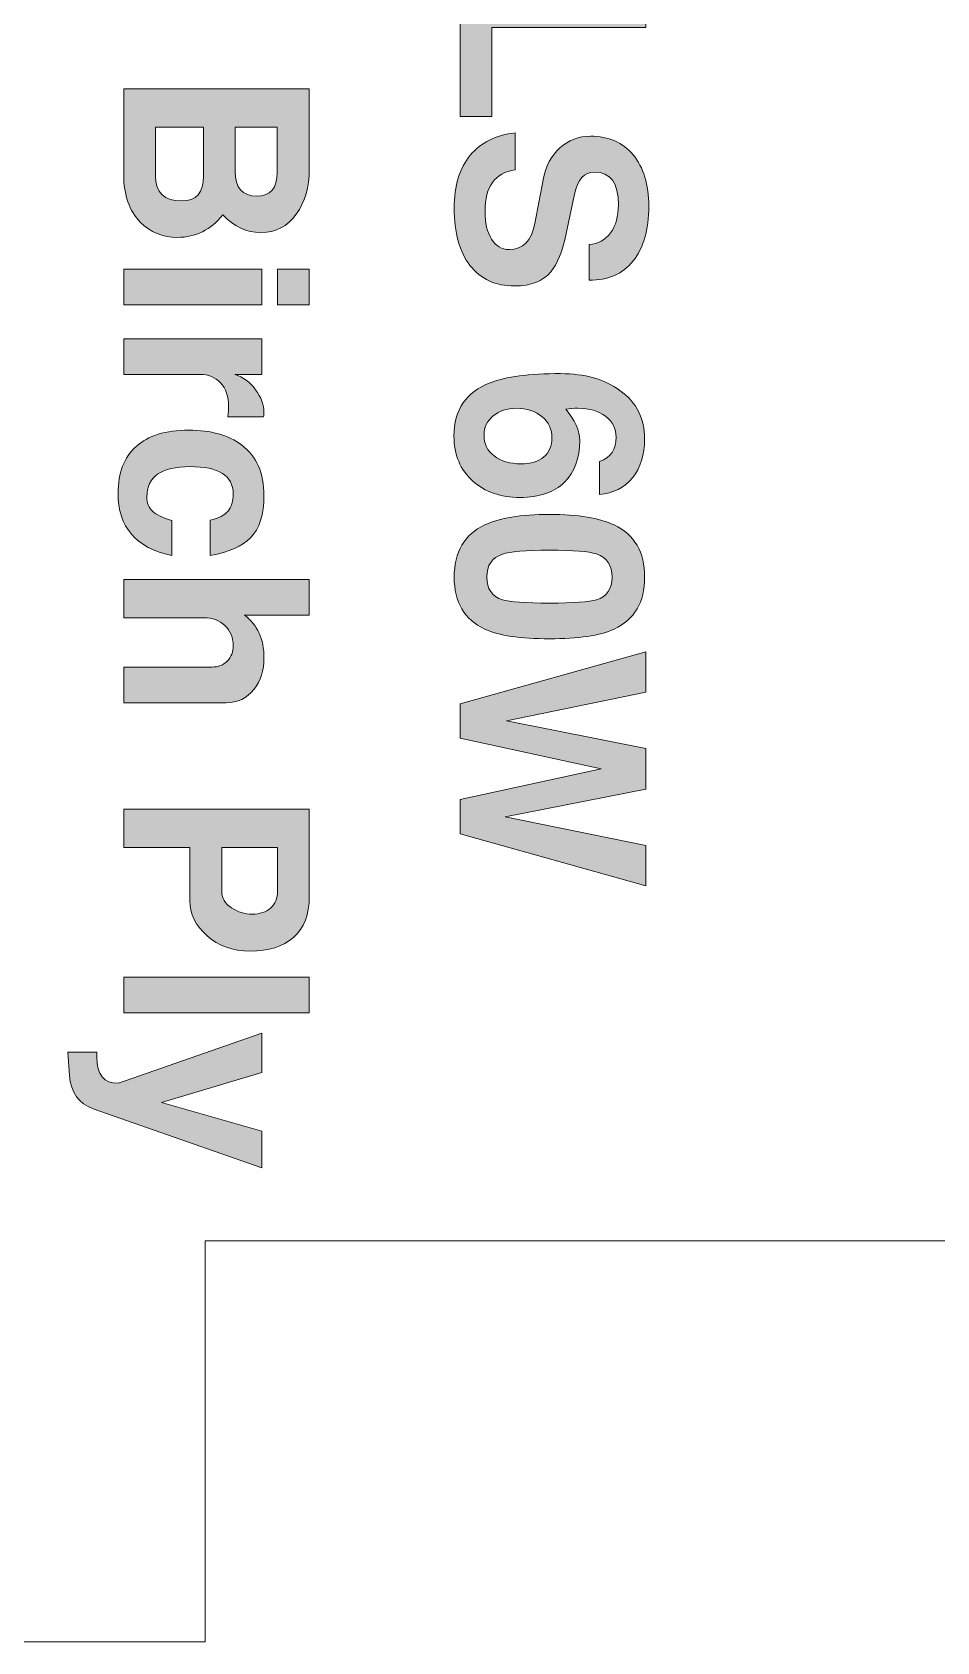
# Model space of a CAD drawing. Header units: inches. Extents: x 0.79 to 6.2, y -4.47 to -0.71.
# Drawn here: x 4.863 to 5.308, y -2.294 to -1.504 of the extents above; entities that cross this region are included whole.
import ezdxf

# ---------------------------------------------------------------- set-up
doc = ezdxf.new("R2010")
doc.units = ezdxf.units.IN
doc.header["$MEASUREMENT"] = 0
doc.layers.add('Layer 1', color=7, linetype='Continuous')

# ---------------------------------------------------------------- blocks, each defined once
blk = doc.blocks.new('block 46')
at = {"layer": 'Layer 1', "true_color": 0xed1f24}
h = blk.add_hatch(color=240, dxfattribs=at)
h.dxf.hatch_style = 2
edge = h.paths.add_edge_path()
edge.add_spline(control_points=[(4.9348, -1.60503), (4.92755, -1.60503), (4.92151, -1.60258), (4.91668, -1.59766), (4.91118, -1.59207), (4.90843, -1.58429), (4.90843, -1.57429), (4.90843, -1.57429), (4.90843, -1.53216), (4.90843, -1.53216), (4.90843, -1.53216), (4.99955, -1.53216), (4.99955, -1.53216), (4.99955, -1.53216), (4.99955, -1.57166), (4.99955, -1.57166), (4.99955, -1.58041), (4.99743, -1.58776), (4.99318, -1.59372), (4.98893, -1.59968), (4.98313, -1.60266), (4.9758, -1.60266), (4.9688, -1.60266), (4.96255, -1.59979), (4.95705, -1.59403), (4.95122, -1.60137), (4.9438, -1.60503), (4.9348, -1.60503)], knot_values=[0, 0, 0, 0, 1, 1, 1, 2, 2, 2, 3, 3, 3, 4, 4, 4, 5, 5, 5, 6, 6, 6, 7, 7, 7, 8, 8, 8, 9, 9, 9, 9], degree=3, periodic=1)
edge = h.paths.add_edge_path()
edge.add_spline(control_points=[(4.93692, -1.58716), (4.94409, -1.58716), (4.94768, -1.58308), (4.94768, -1.57491), (4.94768, -1.57491), (4.94768, -1.55091), (4.94768, -1.55091), (4.94768, -1.55091), (4.92405, -1.55091), (4.92405, -1.55091), (4.92405, -1.55091), (4.92405, -1.57491), (4.92405, -1.57491), (4.92405, -1.58308), (4.92834, -1.58716), (4.93692, -1.58716)], knot_values=[0, 0, 0, 0, 1, 1, 1, 2, 2, 2, 3, 3, 3, 4, 4, 4, 5, 5, 5, 5], degree=3, periodic=1)
edge = h.paths.add_edge_path()
edge.add_spline(control_points=[(4.9738, -1.58478), (4.98047, -1.58478), (4.9838, -1.58091), (4.9838, -1.57316), (4.9838, -1.57316), (4.9838, -1.55091), (4.9838, -1.55091), (4.9838, -1.55091), (4.96318, -1.55091), (4.96318, -1.55091), (4.96318, -1.55091), (4.96318, -1.57266), (4.96318, -1.57266), (4.96318, -1.58074), (4.96672, -1.58478), (4.9738, -1.58478)], knot_values=[0, 0, 0, 0, 1, 1, 1, 2, 2, 2, 3, 3, 3, 4, 4, 4, 5, 5, 5, 5], degree=3, periodic=1)
h = blk.add_hatch(color=240, dxfattribs=at)
h.dxf.hatch_style = 2
h.paths.add_polyline_path([(4.90843, -1.63816), (4.90843, -1.62066), (4.97618, -1.62066), (4.97618, -1.63816)])
h.paths.add_polyline_path([(4.98393, -1.63816), (4.98393, -1.62066), (4.99955, -1.62066), (4.99955, -1.63816)])
h = blk.add_hatch(color=240, dxfattribs=at)
h.dxf.hatch_style = 2
edge = h.paths.add_edge_path()
edge.add_spline(control_points=[(4.95955, -1.69316), (4.9598, -1.69083), (4.95993, -1.68912), (4.95993, -1.68804), (4.95993, -1.68312), (4.95861, -1.67927), (4.95599, -1.67647), (4.95336, -1.67368), (4.95005, -1.67229), (4.94605, -1.67229), (4.94605, -1.67229), (4.90843, -1.67229), (4.90843, -1.67229), (4.90843, -1.67229), (4.90843, -1.65479), (4.90843, -1.65479), (4.90843, -1.65479), (4.97618, -1.65479), (4.97618, -1.65479), (4.97618, -1.65479), (4.97618, -1.67229), (4.97618, -1.67229), (4.97618, -1.67229), (4.96305, -1.67229), (4.96305, -1.67229), (4.96705, -1.67354), (4.97043, -1.67604), (4.97318, -1.67979), (4.97593, -1.68354), (4.9773, -1.68729), (4.9773, -1.69103), (4.9773, -1.69145), (4.97722, -1.69216), (4.97705, -1.69316), (4.97705, -1.69316), (4.95955, -1.69316), (4.95955, -1.69316)], knot_values=[0, 0, 0, 0, 1, 1, 1, 2, 2, 2, 3, 3, 3, 4, 4, 4, 5, 5, 5, 6, 6, 6, 7, 7, 7, 8, 8, 8, 9, 9, 9, 10, 10, 10, 11, 11, 11, 12, 12, 12, 12], degree=3, periodic=1)
h = blk.add_hatch(color=240, dxfattribs=at)
h.dxf.hatch_style = 2
edge = h.paths.add_edge_path()
edge.add_spline(control_points=[(4.93205, -1.76116), (4.91447, -1.75749), (4.90567, -1.74729), (4.90567, -1.73054), (4.90567, -1.72061), (4.90862, -1.71299), (4.91449, -1.70766), (4.92036, -1.70232), (4.92901, -1.69966), (4.94043, -1.69966), (4.95126, -1.69966), (4.95989, -1.70208), (4.9663, -1.70691), (4.97363, -1.71241), (4.9773, -1.7207), (4.9773, -1.73178), (4.9773, -1.74112), (4.97509, -1.74803), (4.97068, -1.75254), (4.96676, -1.75654), (4.96018, -1.75941), (4.95093, -1.76116), (4.95093, -1.76116), (4.95093, -1.74386), (4.95093, -1.74386), (4.95506, -1.74286), (4.95796, -1.74137), (4.95965, -1.73941), (4.96133, -1.73745), (4.96218, -1.73459), (4.96218, -1.73082), (4.96218, -1.72196), (4.95511, -1.71754), (4.94099, -1.71754), (4.92687, -1.71754), (4.9198, -1.72247), (4.9198, -1.73233), (4.9198, -1.73534), (4.92072, -1.7377), (4.92255, -1.73941), (4.92438, -1.74112), (4.92755, -1.74265), (4.93205, -1.74398), (4.93205, -1.74398), (4.93205, -1.76116), (4.93205, -1.76116)], knot_values=[0, 0, 0, 0, 1, 1, 1, 2, 2, 2, 3, 3, 3, 4, 4, 4, 5, 5, 5, 6, 6, 6, 7, 7, 7, 8, 8, 8, 9, 9, 9, 10, 10, 10, 11, 11, 11, 12, 12, 12, 13, 13, 13, 14, 14, 14, 15, 15, 15, 15], degree=3, periodic=1)
h = blk.add_hatch(color=240, dxfattribs=at)
h.dxf.hatch_style = 2
edge = h.paths.add_edge_path()
edge.add_spline(control_points=[(4.90843, -1.83341), (4.90843, -1.83341), (4.90843, -1.81591), (4.90843, -1.81591), (4.90843, -1.81591), (4.95165, -1.81591), (4.95165, -1.81591), (4.95491, -1.81591), (4.95748, -1.81491), (4.95936, -1.81291), (4.96124, -1.81091), (4.96218, -1.80837), (4.96218, -1.80528), (4.96218, -1.80136), (4.96082, -1.79812), (4.9581, -1.79553), (4.95539, -1.79295), (4.95199, -1.79166), (4.9479, -1.79166), (4.9479, -1.79166), (4.90843, -1.79166), (4.90843, -1.79166), (4.90843, -1.79166), (4.90843, -1.77291), (4.90843, -1.77291), (4.90843, -1.77291), (4.99955, -1.77291), (4.99955, -1.77291), (4.99955, -1.77291), (4.99955, -1.79041), (4.99955, -1.79041), (4.99955, -1.79041), (4.96768, -1.79041), (4.96768, -1.79041), (4.97409, -1.79516), (4.9773, -1.80216), (4.9773, -1.81141), (4.9773, -1.81749), (4.97567, -1.82262), (4.97243, -1.82678), (4.96893, -1.8312), (4.96434, -1.83341), (4.95868, -1.83341), (4.95868, -1.83341), (4.90843, -1.83341), (4.90843, -1.83341)], knot_values=[0, 0, 0, 0, 1, 1, 1, 2, 2, 2, 3, 3, 3, 4, 4, 4, 5, 5, 5, 6, 6, 6, 7, 7, 7, 8, 8, 8, 9, 9, 9, 10, 10, 10, 11, 11, 11, 12, 12, 12, 13, 13, 13, 14, 14, 14, 15, 15, 15, 15], degree=3, periodic=1)
h = blk.add_hatch(color=240, dxfattribs=at)
h.dxf.hatch_style = 2
edge = h.paths.add_edge_path()
edge.add_spline(control_points=[(4.97043, -1.95528), (4.96201, -1.95528), (4.95499, -1.95279), (4.94936, -1.94779), (4.94374, -1.94278), (4.94092, -1.93703), (4.94092, -1.93054), (4.94092, -1.93054), (4.94092, -1.90441), (4.94092, -1.90441), (4.94092, -1.90441), (4.90843, -1.90441), (4.90843, -1.90441), (4.90843, -1.90441), (4.90843, -1.88566), (4.90843, -1.88566), (4.90843, -1.88566), (4.99955, -1.88566), (4.99955, -1.88566), (4.99955, -1.88566), (4.99955, -1.92853), (4.99955, -1.92853), (4.99955, -1.93736), (4.99697, -1.94404), (4.9918, -1.94853), (4.98663, -1.95304), (4.97951, -1.95528), (4.97043, -1.95528)], knot_values=[0, 0, 0, 0, 1, 1, 1, 2, 2, 2, 3, 3, 3, 4, 4, 4, 5, 5, 5, 6, 6, 6, 7, 7, 7, 8, 8, 8, 9, 9, 9, 9], degree=3, periodic=1)
edge = h.paths.add_edge_path()
edge.add_spline(control_points=[(4.97155, -1.93716), (4.9753, -1.93716), (4.9783, -1.93616), (4.98055, -1.93416), (4.9828, -1.93216), (4.98393, -1.92937), (4.98393, -1.92579), (4.98393, -1.92579), (4.98393, -1.90441), (4.98393, -1.90441), (4.98393, -1.90441), (4.95655, -1.90441), (4.95655, -1.90441), (4.95655, -1.90441), (4.95655, -1.92628), (4.95655, -1.92628), (4.95655, -1.92929), (4.95818, -1.93186), (4.96143, -1.93403), (4.96443, -1.93612), (4.9678, -1.93716), (4.97155, -1.93716)], knot_values=[0, 0, 0, 0, 1, 1, 1, 2, 2, 2, 3, 3, 3, 4, 4, 4, 5, 5, 5, 6, 6, 6, 7, 7, 7, 7], degree=3, periodic=1)
h = blk.add_hatch(color=240, dxfattribs=at)
h.dxf.hatch_style = 2
h.paths.add_polyline_path([(4.90843, -1.98553), (4.90843, -1.96803), (4.99955, -1.96803), (4.99955, -1.98553)])
h = blk.add_hatch(color=240, dxfattribs=at)
h.dxf.hatch_style = 2
edge = h.paths.add_edge_path()
edge.add_spline(control_points=[(4.97618, -2.06166), (4.97618, -2.06166), (4.89343, -2.03266), (4.89343, -2.03266), (4.88635, -2.03016), (4.88247, -2.02474), (4.8818, -2.0164), (4.8818, -2.0164), (4.88093, -2.00491), (4.88093, -2.00491), (4.88093, -2.00491), (4.8953, -2.00491), (4.8953, -2.00491), (4.8953, -2.00491), (4.8953, -2.00753), (4.8953, -2.00753), (4.8953, -2.01595), (4.8988, -2.02016), (4.9058, -2.02016), (4.9058, -2.02016), (4.97618, -1.99553), (4.97618, -1.99553), (4.97618, -1.99553), (4.97618, -2.01491), (4.97618, -2.01491), (4.97618, -2.01491), (4.92705, -2.02953), (4.92705, -2.02953), (4.92705, -2.02953), (4.97618, -2.04366), (4.97618, -2.04366), (4.97618, -2.04366), (4.97618, -2.06166), (4.97618, -2.06166)], knot_values=[0, 0, 0, 0, 1, 1, 1, 2, 2, 2, 3, 3, 3, 4, 4, 4, 5, 5, 5, 6, 6, 6, 7, 7, 7, 8, 8, 8, 9, 9, 9, 10, 10, 10, 11, 11, 11, 11], degree=3, periodic=1)
at = {"layer": 'Layer 1', "lineweight": 0}
for points in [[(4.90843, -1.63816), (4.90843, -1.62066), (4.97618, -1.62066), (4.97618, -1.63816), (4.90843, -1.63816)], [(4.98393, -1.63816), (4.98393, -1.62066), (4.99955, -1.62066), (4.99955, -1.63816), (4.98393, -1.63816)], [(4.90843, -1.98553), (4.90843, -1.96803), (4.99955, -1.96803), (4.99955, -1.98553), (4.90843, -1.98553)]]:
    blk.add_lwpolyline(points, dxfattribs=at)
for points, knots in [([(4.9348, -1.60503), (4.92755, -1.60503), (4.92151, -1.60258), (4.91668, -1.59766), (4.91118, -1.59207), (4.90843, -1.58429), (4.90843, -1.57429), (4.90843, -1.57429), (4.90843, -1.53216), (4.90843, -1.53216), (4.90843, -1.53216), (4.99955, -1.53216), (4.99955, -1.53216), (4.99955, -1.53216), (4.99955, -1.57166), (4.99955, -1.57166), (4.99955, -1.58041), (4.99743, -1.58776), (4.99318, -1.59372), (4.98893, -1.59968), (4.98313, -1.60266), (4.9758, -1.60266), (4.9688, -1.60266), (4.96255, -1.59979), (4.95705, -1.59403), (4.95122, -1.60137), (4.9438, -1.60503), (4.9348, -1.60503)], [0, 0, 0, 0, 1, 1, 1, 2, 2, 2, 3, 3, 3, 4, 4, 4, 5, 5, 5, 6, 6, 6, 7, 7, 7, 8, 8, 8, 9, 9, 9, 9]), ([(4.93692, -1.58716), (4.94409, -1.58716), (4.94768, -1.58308), (4.94768, -1.57491), (4.94768, -1.57491), (4.94768, -1.55091), (4.94768, -1.55091), (4.94768, -1.55091), (4.92405, -1.55091), (4.92405, -1.55091), (4.92405, -1.55091), (4.92405, -1.57491), (4.92405, -1.57491), (4.92405, -1.58308), (4.92834, -1.58716), (4.93692, -1.58716)], [0, 0, 0, 0, 1, 1, 1, 2, 2, 2, 3, 3, 3, 4, 4, 4, 5, 5, 5, 5]), ([(4.9738, -1.58478), (4.98047, -1.58478), (4.9838, -1.58091), (4.9838, -1.57316), (4.9838, -1.57316), (4.9838, -1.55091), (4.9838, -1.55091), (4.9838, -1.55091), (4.96318, -1.55091), (4.96318, -1.55091), (4.96318, -1.55091), (4.96318, -1.57266), (4.96318, -1.57266), (4.96318, -1.58074), (4.96672, -1.58478), (4.9738, -1.58478)], [0, 0, 0, 0, 1, 1, 1, 2, 2, 2, 3, 3, 3, 4, 4, 4, 5, 5, 5, 5]), ([(4.95955, -1.69316), (4.9598, -1.69083), (4.95993, -1.68912), (4.95993, -1.68804), (4.95993, -1.68312), (4.95861, -1.67927), (4.95599, -1.67647), (4.95336, -1.67368), (4.95005, -1.67229), (4.94605, -1.67229), (4.94605, -1.67229), (4.90843, -1.67229), (4.90843, -1.67229), (4.90843, -1.67229), (4.90843, -1.65479), (4.90843, -1.65479), (4.90843, -1.65479), (4.97618, -1.65479), (4.97618, -1.65479), (4.97618, -1.65479), (4.97618, -1.67229), (4.97618, -1.67229), (4.97618, -1.67229), (4.96305, -1.67229), (4.96305, -1.67229), (4.96705, -1.67354), (4.97043, -1.67604), (4.97318, -1.67979), (4.97593, -1.68354), (4.9773, -1.68729), (4.9773, -1.69103), (4.9773, -1.69145), (4.97722, -1.69216), (4.97705, -1.69316), (4.97705, -1.69316), (4.95955, -1.69316), (4.95955, -1.69316)], [0, 0, 0, 0, 1, 1, 1, 2, 2, 2, 3, 3, 3, 4, 4, 4, 5, 5, 5, 6, 6, 6, 7, 7, 7, 8, 8, 8, 9, 9, 9, 10, 10, 10, 11, 11, 11, 12, 12, 12, 12]), ([(4.93205, -1.76116), (4.91447, -1.75749), (4.90567, -1.74729), (4.90567, -1.73054), (4.90567, -1.72061), (4.90862, -1.71299), (4.91449, -1.70766), (4.92036, -1.70232), (4.92901, -1.69966), (4.94043, -1.69966), (4.95126, -1.69966), (4.95989, -1.70208), (4.9663, -1.70691), (4.97363, -1.71241), (4.9773, -1.7207), (4.9773, -1.73178), (4.9773, -1.74112), (4.97509, -1.74803), (4.97068, -1.75254), (4.96676, -1.75654), (4.96018, -1.75941), (4.95093, -1.76116), (4.95093, -1.76116), (4.95093, -1.74386), (4.95093, -1.74386), (4.95506, -1.74286), (4.95796, -1.74137), (4.95965, -1.73941), (4.96133, -1.73745), (4.96218, -1.73459), (4.96218, -1.73082), (4.96218, -1.72196), (4.95511, -1.71754), (4.94099, -1.71754), (4.92687, -1.71754), (4.9198, -1.72247), (4.9198, -1.73233), (4.9198, -1.73534), (4.92072, -1.7377), (4.92255, -1.73941), (4.92438, -1.74112), (4.92755, -1.74265), (4.93205, -1.74398), (4.93205, -1.74398), (4.93205, -1.76116), (4.93205, -1.76116)], [0, 0, 0, 0, 1, 1, 1, 2, 2, 2, 3, 3, 3, 4, 4, 4, 5, 5, 5, 6, 6, 6, 7, 7, 7, 8, 8, 8, 9, 9, 9, 10, 10, 10, 11, 11, 11, 12, 12, 12, 13, 13, 13, 14, 14, 14, 15, 15, 15, 15]), ([(4.90843, -1.83341), (4.90843, -1.83341), (4.90843, -1.81591), (4.90843, -1.81591), (4.90843, -1.81591), (4.95165, -1.81591), (4.95165, -1.81591), (4.95491, -1.81591), (4.95748, -1.81491), (4.95936, -1.81291), (4.96124, -1.81091), (4.96218, -1.80837), (4.96218, -1.80528), (4.96218, -1.80136), (4.96082, -1.79812), (4.9581, -1.79553), (4.95539, -1.79295), (4.95199, -1.79166), (4.9479, -1.79166), (4.9479, -1.79166), (4.90843, -1.79166), (4.90843, -1.79166), (4.90843, -1.79166), (4.90843, -1.77291), (4.90843, -1.77291), (4.90843, -1.77291), (4.99955, -1.77291), (4.99955, -1.77291), (4.99955, -1.77291), (4.99955, -1.79041), (4.99955, -1.79041), (4.99955, -1.79041), (4.96768, -1.79041), (4.96768, -1.79041), (4.97409, -1.79516), (4.9773, -1.80216), (4.9773, -1.81141), (4.9773, -1.81749), (4.97567, -1.82262), (4.97243, -1.82678), (4.96893, -1.8312), (4.96434, -1.83341), (4.95868, -1.83341), (4.95868, -1.83341), (4.90843, -1.83341), (4.90843, -1.83341)], [0, 0, 0, 0, 1, 1, 1, 2, 2, 2, 3, 3, 3, 4, 4, 4, 5, 5, 5, 6, 6, 6, 7, 7, 7, 8, 8, 8, 9, 9, 9, 10, 10, 10, 11, 11, 11, 12, 12, 12, 13, 13, 13, 14, 14, 14, 15, 15, 15, 15]), ([(4.97043, -1.95528), (4.96201, -1.95528), (4.95499, -1.95279), (4.94936, -1.94779), (4.94374, -1.94278), (4.94092, -1.93703), (4.94092, -1.93054), (4.94092, -1.93054), (4.94092, -1.90441), (4.94092, -1.90441), (4.94092, -1.90441), (4.90843, -1.90441), (4.90843, -1.90441), (4.90843, -1.90441), (4.90843, -1.88566), (4.90843, -1.88566), (4.90843, -1.88566), (4.99955, -1.88566), (4.99955, -1.88566), (4.99955, -1.88566), (4.99955, -1.92853), (4.99955, -1.92853), (4.99955, -1.93736), (4.99697, -1.94404), (4.9918, -1.94853), (4.98663, -1.95304), (4.97951, -1.95528), (4.97043, -1.95528)], [0, 0, 0, 0, 1, 1, 1, 2, 2, 2, 3, 3, 3, 4, 4, 4, 5, 5, 5, 6, 6, 6, 7, 7, 7, 8, 8, 8, 9, 9, 9, 9]), ([(4.97155, -1.93716), (4.9753, -1.93716), (4.9783, -1.93616), (4.98055, -1.93416), (4.9828, -1.93216), (4.98393, -1.92937), (4.98393, -1.92579), (4.98393, -1.92579), (4.98393, -1.90441), (4.98393, -1.90441), (4.98393, -1.90441), (4.95655, -1.90441), (4.95655, -1.90441), (4.95655, -1.90441), (4.95655, -1.92628), (4.95655, -1.92628), (4.95655, -1.92929), (4.95818, -1.93186), (4.96143, -1.93403), (4.96443, -1.93612), (4.9678, -1.93716), (4.97155, -1.93716)], [0, 0, 0, 0, 1, 1, 1, 2, 2, 2, 3, 3, 3, 4, 4, 4, 5, 5, 5, 6, 6, 6, 7, 7, 7, 7]), ([(4.97618, -2.06166), (4.97618, -2.06166), (4.89343, -2.03266), (4.89343, -2.03266), (4.88635, -2.03016), (4.88247, -2.02474), (4.8818, -2.0164), (4.8818, -2.0164), (4.88093, -2.00491), (4.88093, -2.00491), (4.88093, -2.00491), (4.8953, -2.00491), (4.8953, -2.00491), (4.8953, -2.00491), (4.8953, -2.00753), (4.8953, -2.00753), (4.8953, -2.01595), (4.8988, -2.02016), (4.9058, -2.02016), (4.9058, -2.02016), (4.97618, -1.99553), (4.97618, -1.99553), (4.97618, -1.99553), (4.97618, -2.01491), (4.97618, -2.01491), (4.97618, -2.01491), (4.92705, -2.02953), (4.92705, -2.02953), (4.92705, -2.02953), (4.97618, -2.04366), (4.97618, -2.04366), (4.97618, -2.04366), (4.97618, -2.06166), (4.97618, -2.06166)], [0, 0, 0, 0, 1, 1, 1, 2, 2, 2, 3, 3, 3, 4, 4, 4, 5, 5, 5, 6, 6, 6, 7, 7, 7, 8, 8, 8, 9, 9, 9, 10, 10, 10, 11, 11, 11, 11])]:
    blk.add_open_spline(points, degree=3, knots=knots, dxfattribs=at)
blk = doc.blocks.new('block 48')
at = {"layer": 'Layer 1', "true_color": 0xed1f24}
h = blk.add_hatch(color=240, dxfattribs=at)
h.dxf.hatch_style = 2
edge = h.paths.add_edge_path()
edge.add_spline(control_points=[(5.09932, -1.46478), (5.09191, -1.46478), (5.08553, -1.4619), (5.0802, -1.45615), (5.07387, -1.44923), (5.0707, -1.4396), (5.0707, -1.42727), (5.0707, -1.4176), (5.07374, -1.4094), (5.07983, -1.40265), (5.0859, -1.39589), (5.09283, -1.39252), (5.10057, -1.39252), (5.10057, -1.39252), (5.1647, -1.39252), (5.1647, -1.39252), (5.1647, -1.39252), (5.1647, -1.41128), (5.1647, -1.41128), (5.1647, -1.41128), (5.10032, -1.41128), (5.10032, -1.41128), (5.09657, -1.41128), (5.09343, -1.41284), (5.09089, -1.41596), (5.08834, -1.41909), (5.08708, -1.42298), (5.08708, -1.42765), (5.08708, -1.4399), (5.09149, -1.44602), (5.10032, -1.44602), (5.10032, -1.44602), (5.1647, -1.44602), (5.1647, -1.44602), (5.1647, -1.44602), (5.1647, -1.46478), (5.1647, -1.46478), (5.1647, -1.46478), (5.09932, -1.46478), (5.09932, -1.46478)], knot_values=[0, 0, 0, 0, 1, 1, 1, 2, 2, 2, 3, 3, 3, 4, 4, 4, 5, 5, 5, 6, 6, 6, 7, 7, 7, 8, 8, 8, 9, 9, 9, 10, 10, 10, 11, 11, 11, 12, 12, 12, 13, 13, 13, 13], degree=3, periodic=1)
h = blk.add_hatch(color=240, dxfattribs=at)
h.dxf.hatch_style = 2
h.paths.add_polyline_path([(5.07357, -1.54565), (5.07357, -1.48328), (5.1647, -1.48328), (5.1647, -1.50202), (5.0892, -1.50202), (5.0892, -1.54565)])
h = blk.add_hatch(color=240, dxfattribs=at)
h.dxf.hatch_style = 2
edge = h.paths.add_edge_path()
edge.add_spline(control_points=[(5.10045, -1.62889), (5.09095, -1.62889), (5.08362, -1.62554), (5.07845, -1.61883), (5.07328, -1.61212), (5.0707, -1.60272), (5.0707, -1.59064), (5.0707, -1.57973), (5.07332, -1.5711), (5.07857, -1.56477), (5.08382, -1.55843), (5.09116, -1.55477), (5.10057, -1.55377), (5.10057, -1.55377), (5.10057, -1.57193), (5.10057, -1.57193), (5.09074, -1.57327), (5.08582, -1.58007), (5.08582, -1.59235), (5.08582, -1.59803), (5.08689, -1.60256), (5.08902, -1.60594), (5.09115, -1.60933), (5.09405, -1.61102), (5.09772, -1.61102), (5.10449, -1.61102), (5.10866, -1.60677), (5.11024, -1.59827), (5.11024, -1.59827), (5.11448, -1.57602), (5.11448, -1.57602), (5.11565, -1.56994), (5.11835, -1.56498), (5.1226, -1.56114), (5.12684, -1.55731), (5.13184, -1.55539), (5.13759, -1.55539), (5.1465, -1.55539), (5.1535, -1.55845), (5.15858, -1.56458), (5.16366, -1.57071), (5.1662, -1.5791), (5.1662, -1.58977), (5.1662, -1.60126), (5.16366, -1.6102), (5.15858, -1.61658), (5.15349, -1.62295), (5.14628, -1.6261), (5.13695, -1.62602), (5.13695, -1.62602), (5.13695, -1.60851), (5.13695, -1.60851), (5.14136, -1.60827), (5.14486, -1.60637), (5.14745, -1.60283), (5.15003, -1.59928), (5.15133, -1.59469), (5.15133, -1.58902), (5.15133, -1.57835), (5.14741, -1.57302), (5.13957, -1.57302), (5.13449, -1.57302), (5.1312, -1.57664), (5.1297, -1.58389), (5.1297, -1.58389), (5.1257, -1.60314), (5.1257, -1.60314), (5.12387, -1.61189), (5.12137, -1.61814), (5.1182, -1.62189), (5.1142, -1.62656), (5.10828, -1.62889), (5.10045, -1.62889)], knot_values=[0, 0, 0, 0, 1, 1, 1, 2, 2, 2, 3, 3, 3, 4, 4, 4, 5, 5, 5, 6, 6, 6, 7, 7, 7, 8, 8, 8, 9, 9, 9, 10, 10, 10, 11, 11, 11, 12, 12, 12, 13, 13, 13, 14, 14, 14, 15, 15, 15, 16, 16, 16, 17, 17, 17, 18, 18, 18, 19, 19, 19, 20, 20, 20, 21, 21, 21, 22, 22, 22, 23, 23, 23, 24, 24, 24, 24], degree=3, periodic=1)
h = blk.add_hatch(color=240, dxfattribs=at)
h.dxf.hatch_style = 2
edge = h.paths.add_edge_path()
edge.add_spline(control_points=[(5.10295, -1.73265), (5.09353, -1.73265), (5.08582, -1.72998), (5.07983, -1.72465), (5.07366, -1.71906), (5.07058, -1.71165), (5.07058, -1.7024), (5.07058, -1.68965), (5.07649, -1.68098), (5.08832, -1.6764), (5.09599, -1.67339), (5.10753, -1.6719), (5.12295, -1.6719), (5.13478, -1.6719), (5.14449, -1.67465), (5.15207, -1.68015), (5.16016, -1.68598), (5.1642, -1.6939), (5.1642, -1.7039), (5.1642, -1.71173), (5.16221, -1.71811), (5.15823, -1.72302), (5.15425, -1.72794), (5.14882, -1.73065), (5.14195, -1.73115), (5.14195, -1.73115), (5.14208, -1.71502), (5.14208, -1.71502), (5.14749, -1.71302), (5.1502, -1.70907), (5.1502, -1.70315), (5.1502, -1.6989), (5.14847, -1.69546), (5.14501, -1.69284), (5.14155, -1.69021), (5.13703, -1.6889), (5.13145, -1.6889), (5.12953, -1.6889), (5.12753, -1.68906), (5.12545, -1.6894), (5.13003, -1.69473), (5.13232, -1.69986), (5.13232, -1.70477), (5.13232, -1.71344), (5.12982, -1.72025), (5.12482, -1.72521), (5.11983, -1.73016), (5.11253, -1.73265), (5.10295, -1.73265)], knot_values=[0, 0, 0, 0, 1, 1, 1, 2, 2, 2, 3, 3, 3, 4, 4, 4, 5, 5, 5, 6, 6, 6, 7, 7, 7, 8, 8, 8, 9, 9, 9, 10, 10, 10, 11, 11, 11, 12, 12, 12, 13, 13, 13, 14, 14, 14, 15, 15, 15, 16, 16, 16, 16], degree=3, periodic=1)
edge = h.paths.add_edge_path()
edge.add_spline(control_points=[(5.10345, -1.71615), (5.10828, -1.71615), (5.11203, -1.71501), (5.1147, -1.71274), (5.11736, -1.71047), (5.1187, -1.70735), (5.1187, -1.70339), (5.1187, -1.69926), (5.11709, -1.69581), (5.11388, -1.69305), (5.11068, -1.69028), (5.1064, -1.6889), (5.10107, -1.6889), (5.09666, -1.6889), (5.09293, -1.69015), (5.08988, -1.69267), (5.08685, -1.6952), (5.08533, -1.69831), (5.08533, -1.70203), (5.08533, -1.70632), (5.08699, -1.70974), (5.09033, -1.71231), (5.09366, -1.71486), (5.09803, -1.71615), (5.10345, -1.71615)], knot_values=[0, 0, 0, 0, 1, 1, 1, 2, 2, 2, 3, 3, 3, 4, 4, 4, 5, 5, 5, 6, 6, 6, 7, 7, 7, 8, 8, 8, 8], degree=3, periodic=1)
h = blk.add_hatch(color=240, dxfattribs=at)
h.dxf.hatch_style = 2
edge = h.paths.add_edge_path()
edge.add_spline(control_points=[(5.11745, -1.80202), (5.1032, -1.80202), (5.09262, -1.80044), (5.0857, -1.79727), (5.0757, -1.7926), (5.0707, -1.78411), (5.0707, -1.77177), (5.0707, -1.75944), (5.0757, -1.7509), (5.0857, -1.74615), (5.09278, -1.74273), (5.10337, -1.74102), (5.11745, -1.74102), (5.13153, -1.74102), (5.14212, -1.74273), (5.1492, -1.74615), (5.1592, -1.7509), (5.1642, -1.75944), (5.1642, -1.77177), (5.1642, -1.78411), (5.1592, -1.7926), (5.1492, -1.79727), (5.14228, -1.80044), (5.1317, -1.80202), (5.11745, -1.80202)], knot_values=[0, 0, 0, 0, 1, 1, 1, 2, 2, 2, 3, 3, 3, 4, 4, 4, 5, 5, 5, 6, 6, 6, 7, 7, 7, 8, 8, 8, 8], degree=3, periodic=1)
edge = h.paths.add_edge_path()
edge.add_spline(control_points=[(5.11745, -1.78452), (5.12928, -1.78452), (5.13699, -1.78398), (5.14058, -1.7829), (5.14566, -1.78123), (5.1482, -1.77752), (5.1482, -1.77177), (5.1482, -1.76594), (5.14566, -1.76215), (5.14058, -1.7604), (5.13683, -1.75915), (5.12912, -1.75852), (5.11745, -1.75852), (5.10578, -1.75852), (5.09808, -1.75919), (5.09433, -1.76052), (5.08924, -1.76219), (5.0867, -1.76594), (5.0867, -1.77177), (5.0867, -1.77752), (5.08924, -1.78123), (5.09433, -1.7829), (5.09791, -1.78398), (5.10562, -1.78452), (5.11745, -1.78452)], knot_values=[0, 0, 0, 0, 1, 1, 1, 2, 2, 2, 3, 3, 3, 4, 4, 4, 5, 5, 5, 6, 6, 6, 7, 7, 7, 8, 8, 8, 8], degree=3, periodic=1)
h = blk.add_hatch(color=240, dxfattribs=at)
h.dxf.hatch_style = 2
h.paths.add_polyline_path([(5.1647, -1.92327), (5.07357, -1.89777), (5.07357, -1.88089), (5.14288, -1.86582), (5.07357, -1.85083), (5.07357, -1.83393), (5.1647, -1.8084), (5.1647, -1.82827), (5.09645, -1.84227), (5.1647, -1.8559), (5.1647, -1.87577), (5.0957, -1.8894), (5.1647, -1.90339)])
at = {"layer": 'Layer 1', "lineweight": 0}
for points in [[(5.07357, -1.54565), (5.07357, -1.48328), (5.1647, -1.48328), (5.1647, -1.50202), (5.0892, -1.50202), (5.0892, -1.54565), (5.07357, -1.54565)], [(5.1647, -1.92327), (5.07357, -1.89777), (5.07357, -1.88089), (5.14288, -1.86582), (5.07357, -1.85083), (5.07357, -1.83393), (5.1647, -1.8084), (5.1647, -1.82827), (5.09645, -1.84227), (5.1647, -1.8559), (5.1647, -1.87577), (5.0957, -1.8894), (5.1647, -1.90339), (5.1647, -1.92327)]]:
    blk.add_lwpolyline(points, dxfattribs=at)
for points, knots in [([(5.09932, -1.46478), (5.09191, -1.46478), (5.08553, -1.4619), (5.0802, -1.45615), (5.07387, -1.44923), (5.0707, -1.4396), (5.0707, -1.42727), (5.0707, -1.4176), (5.07374, -1.4094), (5.07983, -1.40265), (5.0859, -1.39589), (5.09283, -1.39252), (5.10057, -1.39252), (5.10057, -1.39252), (5.1647, -1.39252), (5.1647, -1.39252), (5.1647, -1.39252), (5.1647, -1.41128), (5.1647, -1.41128), (5.1647, -1.41128), (5.10032, -1.41128), (5.10032, -1.41128), (5.09657, -1.41128), (5.09343, -1.41284), (5.09089, -1.41596), (5.08834, -1.41909), (5.08708, -1.42298), (5.08708, -1.42765), (5.08708, -1.4399), (5.09149, -1.44602), (5.10032, -1.44602), (5.10032, -1.44602), (5.1647, -1.44602), (5.1647, -1.44602), (5.1647, -1.44602), (5.1647, -1.46478), (5.1647, -1.46478), (5.1647, -1.46478), (5.09932, -1.46478), (5.09932, -1.46478)], [0, 0, 0, 0, 1, 1, 1, 2, 2, 2, 3, 3, 3, 4, 4, 4, 5, 5, 5, 6, 6, 6, 7, 7, 7, 8, 8, 8, 9, 9, 9, 10, 10, 10, 11, 11, 11, 12, 12, 12, 13, 13, 13, 13]), ([(5.10045, -1.62889), (5.09095, -1.62889), (5.08362, -1.62554), (5.07845, -1.61883), (5.07328, -1.61212), (5.0707, -1.60272), (5.0707, -1.59064), (5.0707, -1.57973), (5.07332, -1.5711), (5.07857, -1.56477), (5.08382, -1.55843), (5.09116, -1.55477), (5.10057, -1.55377), (5.10057, -1.55377), (5.10057, -1.57193), (5.10057, -1.57193), (5.09074, -1.57327), (5.08582, -1.58007), (5.08582, -1.59235), (5.08582, -1.59803), (5.08689, -1.60256), (5.08902, -1.60594), (5.09115, -1.60933), (5.09405, -1.61102), (5.09772, -1.61102), (5.10449, -1.61102), (5.10866, -1.60677), (5.11024, -1.59827), (5.11024, -1.59827), (5.11448, -1.57602), (5.11448, -1.57602), (5.11565, -1.56994), (5.11835, -1.56498), (5.1226, -1.56114), (5.12684, -1.55731), (5.13184, -1.55539), (5.13759, -1.55539), (5.1465, -1.55539), (5.1535, -1.55845), (5.15858, -1.56458), (5.16366, -1.57071), (5.1662, -1.5791), (5.1662, -1.58977), (5.1662, -1.60126), (5.16366, -1.6102), (5.15858, -1.61658), (5.15349, -1.62295), (5.14628, -1.6261), (5.13695, -1.62602), (5.13695, -1.62602), (5.13695, -1.60851), (5.13695, -1.60851), (5.14136, -1.60827), (5.14486, -1.60637), (5.14745, -1.60283), (5.15003, -1.59928), (5.15133, -1.59469), (5.15133, -1.58902), (5.15133, -1.57835), (5.14741, -1.57302), (5.13957, -1.57302), (5.13449, -1.57302), (5.1312, -1.57664), (5.1297, -1.58389), (5.1297, -1.58389), (5.1257, -1.60314), (5.1257, -1.60314), (5.12387, -1.61189), (5.12137, -1.61814), (5.1182, -1.62189), (5.1142, -1.62656), (5.10828, -1.62889), (5.10045, -1.62889)], [0, 0, 0, 0, 1, 1, 1, 2, 2, 2, 3, 3, 3, 4, 4, 4, 5, 5, 5, 6, 6, 6, 7, 7, 7, 8, 8, 8, 9, 9, 9, 10, 10, 10, 11, 11, 11, 12, 12, 12, 13, 13, 13, 14, 14, 14, 15, 15, 15, 16, 16, 16, 17, 17, 17, 18, 18, 18, 19, 19, 19, 20, 20, 20, 21, 21, 21, 22, 22, 22, 23, 23, 23, 24, 24, 24, 24]), ([(5.10295, -1.73265), (5.09353, -1.73265), (5.08582, -1.72998), (5.07983, -1.72465), (5.07366, -1.71906), (5.07058, -1.71165), (5.07058, -1.7024), (5.07058, -1.68965), (5.07649, -1.68098), (5.08832, -1.6764), (5.09599, -1.67339), (5.10753, -1.6719), (5.12295, -1.6719), (5.13478, -1.6719), (5.14449, -1.67465), (5.15207, -1.68015), (5.16016, -1.68598), (5.1642, -1.6939), (5.1642, -1.7039), (5.1642, -1.71173), (5.16221, -1.71811), (5.15823, -1.72302), (5.15425, -1.72794), (5.14882, -1.73065), (5.14195, -1.73115), (5.14195, -1.73115), (5.14208, -1.71502), (5.14208, -1.71502), (5.14749, -1.71302), (5.1502, -1.70907), (5.1502, -1.70315), (5.1502, -1.6989), (5.14847, -1.69546), (5.14501, -1.69284), (5.14155, -1.69021), (5.13703, -1.6889), (5.13145, -1.6889), (5.12953, -1.6889), (5.12753, -1.68906), (5.12545, -1.6894), (5.13003, -1.69473), (5.13232, -1.69986), (5.13232, -1.70477), (5.13232, -1.71344), (5.12982, -1.72025), (5.12482, -1.72521), (5.11983, -1.73016), (5.11253, -1.73265), (5.10295, -1.73265)], [0, 0, 0, 0, 1, 1, 1, 2, 2, 2, 3, 3, 3, 4, 4, 4, 5, 5, 5, 6, 6, 6, 7, 7, 7, 8, 8, 8, 9, 9, 9, 10, 10, 10, 11, 11, 11, 12, 12, 12, 13, 13, 13, 14, 14, 14, 15, 15, 15, 16, 16, 16, 16]), ([(5.10345, -1.71615), (5.10828, -1.71615), (5.11203, -1.71501), (5.1147, -1.71274), (5.11736, -1.71047), (5.1187, -1.70735), (5.1187, -1.70339), (5.1187, -1.69926), (5.11709, -1.69581), (5.11388, -1.69305), (5.11068, -1.69028), (5.1064, -1.6889), (5.10107, -1.6889), (5.09666, -1.6889), (5.09293, -1.69015), (5.08988, -1.69267), (5.08685, -1.6952), (5.08533, -1.69831), (5.08533, -1.70203), (5.08533, -1.70632), (5.08699, -1.70974), (5.09033, -1.71231), (5.09366, -1.71486), (5.09803, -1.71615), (5.10345, -1.71615)], [0, 0, 0, 0, 1, 1, 1, 2, 2, 2, 3, 3, 3, 4, 4, 4, 5, 5, 5, 6, 6, 6, 7, 7, 7, 8, 8, 8, 8]), ([(5.11745, -1.80202), (5.1032, -1.80202), (5.09262, -1.80044), (5.0857, -1.79727), (5.0757, -1.7926), (5.0707, -1.78411), (5.0707, -1.77177), (5.0707, -1.75944), (5.0757, -1.7509), (5.0857, -1.74615), (5.09278, -1.74273), (5.10337, -1.74102), (5.11745, -1.74102), (5.13153, -1.74102), (5.14212, -1.74273), (5.1492, -1.74615), (5.1592, -1.7509), (5.1642, -1.75944), (5.1642, -1.77177), (5.1642, -1.78411), (5.1592, -1.7926), (5.1492, -1.79727), (5.14228, -1.80044), (5.1317, -1.80202), (5.11745, -1.80202)], [0, 0, 0, 0, 1, 1, 1, 2, 2, 2, 3, 3, 3, 4, 4, 4, 5, 5, 5, 6, 6, 6, 7, 7, 7, 8, 8, 8, 8]), ([(5.11745, -1.78452), (5.12928, -1.78452), (5.13699, -1.78398), (5.14058, -1.7829), (5.14566, -1.78123), (5.1482, -1.77752), (5.1482, -1.77177), (5.1482, -1.76594), (5.14566, -1.76215), (5.14058, -1.7604), (5.13683, -1.75915), (5.12912, -1.75852), (5.11745, -1.75852), (5.10578, -1.75852), (5.09808, -1.75919), (5.09433, -1.76052), (5.08924, -1.76219), (5.0867, -1.76594), (5.0867, -1.77177), (5.0867, -1.77752), (5.08924, -1.78123), (5.09433, -1.7829), (5.09791, -1.78398), (5.10562, -1.78452), (5.11745, -1.78452)], [0, 0, 0, 0, 1, 1, 1, 2, 2, 2, 3, 3, 3, 4, 4, 4, 5, 5, 5, 6, 6, 6, 7, 7, 7, 8, 8, 8, 8])]:
    blk.add_open_spline(points, degree=3, knots=knots, dxfattribs=at)
blk = doc.blocks.new('block 2')
at = {"layer": 'Layer 1', "color": 7, "lineweight": 5, "true_color": 0xffffff}
for points in [[(4.94837, -2.09741), (4.94837, -2.29422)], [(4.94837, -2.09741), (5.47003, -2.09741)], [(4.41935, -2.29422), (4.94837, -2.29422)]]:
    blk.add_lwpolyline(points, dxfattribs=at)
at = {"layer": 'Layer 1'}
for name in ['block 48', 'block 46']:
    blk.add_blockref(name, (0, 0), dxfattribs=at)

msp = doc.modelspace()

# ---------------------------------------------------------------- block references
at = {"layer": 'Layer 1'}
msp.add_blockref('block 2', (0, 0), dxfattribs=at)

doc.saveas('drawing.dxf')
